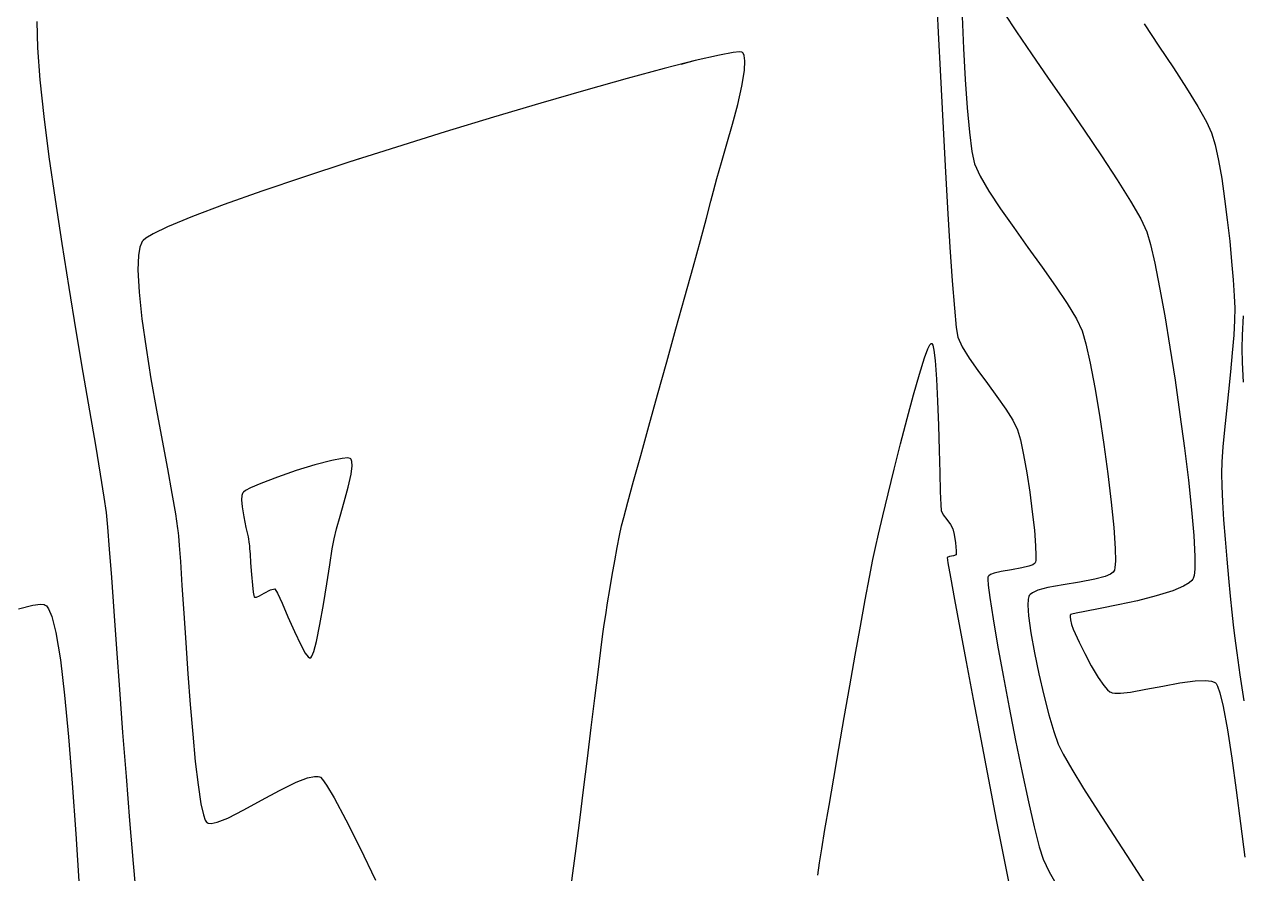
# Model space of a CAD drawing. Header units: metres. Extents: x 708868 to 711043, y 5411316 to 5413138.
# Drawn here: x 709917.5 to 709993.7, y 5412046 to 5412099.1 of the extents above; entities that cross this region are included whole.
import ezdxf

# ---------------------------------------------------------------- set-up
doc = ezdxf.new("R2010")
doc.units = ezdxf.units.M
for name, color, linetype in [('Rionegro 2010_Contours', 7, 'Continuous'), ('Rionegro 2014_Contours', 7, 'Continuous'), ('Rionegro 2018_Contours', 7, 'Continuous')]:
    doc.layers.add(name, color=color, linetype=linetype)

msp = doc.modelspace()

# ---------------------------------------------------------------- linework, layer by layer
at = {"layer": 'Rionegro 2010_Contours'}
for points in [[(709974.524, 5412101.177, 238), (709974.65, 5412098.576, 238), (709974.787, 5412095.822, 238), (709974.933, 5412093.009, 238), (709975.082, 5412090.229, 238), (709975.233, 5412087.578, 238), (709975.381, 5412085.147, 238), (709975.522, 5412083.032, 238), (709975.654, 5412081.325, 238), (709975.772, 5412080.119, 238), (709975.873, 5412079.509, 238), (709976.144, 5412078.915, 238), (709976.577, 5412078.209, 238), (709977.118, 5412077.43, 238), (709977.716, 5412076.614, 238), (709978.316, 5412075.798, 238), (709978.866, 5412075.02, 238), (709979.312, 5412074.316, 238), (709979.601, 5412073.723, 238), (709979.783, 5412073.083, 238), (709979.98, 5412072.157, 238), (709980.177, 5412071.038, 238), (709980.364, 5412069.816, 238), (709980.528, 5412068.584, 238), (709980.656, 5412067.435, 238), (709980.736, 5412066.458, 238), (709980.757, 5412065.864, 238), (709980.743, 5412065.559, 238), (709980.719, 5412065.433, 238), (709980.702, 5412065.395, 238), (709980.667, 5412065.354, 238), (709980.559, 5412065.278, 238), (709980.314, 5412065.183, 238), (709979.874, 5412065.079, 238), (709979.227, 5412064.969, 238), (709978.581, 5412064.86, 238), (709978.145, 5412064.757, 238), (709977.905, 5412064.662, 238), (709977.8, 5412064.587, 238), (709977.767, 5412064.546, 238), (709977.756, 5412064.513, 238), (709977.75, 5412064.375, 238), (709977.778, 5412064.004, 238), (709977.874, 5412063.235, 238), (709978.079, 5412061.902, 238), (709978.361, 5412060.244, 238), (709978.702, 5412058.358, 238), (709979.083, 5412056.341, 238), (709979.486, 5412054.288, 238), (709979.894, 5412052.296, 238), (709980.288, 5412050.461, 238), (709980.65, 5412048.879, 238), (709980.962, 5412047.647, 238), (709981.206, 5412046.86, 238), (709981.58, 5412046.075, 238), (709982.173, 5412045.044, 238)], [(709918.275, 5412099.264, 237), (709918.321, 5412097.614, 237), (709918.476, 5412095.608, 237), (709918.721, 5412093.313, 237), (709919.041, 5412090.799, 237), (709919.419, 5412088.132, 237), (709919.837, 5412085.382, 237), (709920.278, 5412082.616, 237), (709920.727, 5412079.903, 237), (709921.165, 5412077.311, 237), (709921.576, 5412074.907, 237), (709921.943, 5412072.76, 237), (709922.248, 5412070.939, 237), (709922.476, 5412069.511, 237), (709922.609, 5412068.545, 237), (709922.696, 5412067.624, 237), (709922.807, 5412066.247, 237), (709922.939, 5412064.478, 237), (709923.091, 5412062.382, 237), (709923.261, 5412060.025, 237), (709923.446, 5412057.472, 237), (709923.645, 5412054.788, 237), (709923.856, 5412052.037, 237), (709924.077, 5412049.285, 237), (709924.305, 5412046.598, 237), (709924.54, 5412044.04, 237)], [(709976.132, 5412099.573, 239), (709976.226, 5412097.566, 239), (709976.335, 5412095.632, 239), (709976.459, 5412093.857, 239), (709976.598, 5412092.328, 239), (709976.752, 5412091.131, 239), (709976.921, 5412090.353, 239), (709977.259, 5412089.593, 239), (709977.815, 5412088.644, 239), (709978.535, 5412087.551, 239), (709979.365, 5412086.364, 239), (709980.252, 5412085.129, 239), (709981.141, 5412083.894, 239), (709981.979, 5412082.707, 239), (709982.712, 5412081.616, 239), (709983.286, 5412080.668, 239), (709983.647, 5412079.911, 239), (709983.883, 5412079.094, 239), (709984.15, 5412077.879, 239), (709984.434, 5412076.362, 239), (709984.722, 5412074.64, 239), (709984.998, 5412072.809, 239), (709985.249, 5412070.963, 239), (709985.461, 5412069.2, 239), (709985.619, 5412067.614, 239), (709985.71, 5412066.302, 239), (709985.725, 5412065.514, 239), (709985.698, 5412065.108, 239), (709985.66, 5412064.937, 239), (709985.634, 5412064.883, 239), (709985.581, 5412064.819, 239), (709985.424, 5412064.7, 239), (709985.076, 5412064.546, 239), (709984.444, 5412064.375, 239), (709983.484, 5412064.197, 239), (709982.46, 5412064.033, 239), (709981.504, 5412063.856, 239), (709980.88, 5412063.686, 239), (709980.538, 5412063.533, 239), (709980.387, 5412063.415, 239), (709980.337, 5412063.351, 239), (709980.309, 5412063.291, 239), (709980.269, 5412063.122, 239), (709980.25, 5412062.755, 239), (709980.292, 5412062.084, 239), (709980.436, 5412061.017, 239), (709980.659, 5412059.777, 239), (709980.939, 5412058.452, 239), (709981.251, 5412057.13, 239), (709981.571, 5412055.897, 239), (709981.878, 5412054.842, 239), (709982.146, 5412054.051, 239), (709982.45, 5412053.434, 239), (709982.996, 5412052.495, 239), (709983.739, 5412051.294, 239), (709984.63, 5412049.893, 239), (709985.622, 5412048.353, 239), (709986.669, 5412046.733, 239), (709987.724, 5412045.096, 239)], [(709987.515, 5412099.104, 241), (709988.446, 5412097.725, 241), (709989.347, 5412096.365, 241), (709990.173, 5412095.084, 241), (709990.877, 5412093.938, 241), (709991.415, 5412092.987, 241), (709991.74, 5412092.287, 241), (709991.96, 5412091.545, 241), (709992.171, 5412090.573, 241), (709992.371, 5412089.428, 241), (709992.556, 5412088.167, 241), (709992.723, 5412086.847, 241), (709992.87, 5412085.523, 241), (709992.992, 5412084.253, 241), (709993.088, 5412083.092, 241), (709993.155, 5412082.098, 241), (709993.189, 5412081.328, 241), (709993.179, 5412080.575, 241), (709993.124, 5412079.63, 241), (709993.034, 5412078.54, 241), (709992.922, 5412077.356, 241), (709992.796, 5412076.126, 241), (709992.669, 5412074.898, 241), (709992.551, 5412073.722, 241), (709992.452, 5412072.646, 241), (709992.385, 5412071.719, 241), (709992.359, 5412070.99, 241), (709992.375, 5412070.193, 241), (709992.422, 5412069.205, 241), (709992.494, 5412068.08, 241), (709992.583, 5412066.873, 241), (709992.684, 5412065.639, 241), (709992.791, 5412064.433, 241), (709992.896, 5412063.309, 241), (709992.995, 5412062.323, 241), (709993.079, 5412061.528, 241), (709993.166, 5412060.842, 241), (709993.315, 5412059.772, 241), (709993.514, 5412058.389, 241), (709993.753, 5412056.765, 241)], [(709951.624, 5412044.725, 238), (709951.796, 5412045.981, 238), (709951.999, 5412047.535, 238), (709952.225, 5412049.305, 238), (709952.464, 5412051.211, 238), (709952.708, 5412053.171, 238), (709952.947, 5412055.104, 238), (709953.172, 5412056.93, 238), (709953.375, 5412058.568, 238), (709953.546, 5412059.936, 238), (709953.676, 5412060.953, 238), (709953.756, 5412061.54, 238), (709953.851, 5412062.143, 238), (709953.972, 5412062.892, 238), (709954.113, 5412063.737, 238), (709954.266, 5412064.629, 238), (709954.423, 5412065.521, 238), (709954.578, 5412066.363, 238), (709954.722, 5412067.107, 238), (709954.847, 5412067.705, 238), (709954.981, 5412068.233, 238), (709955.238, 5412069.192, 238), (709955.598, 5412070.509, 238), (709956.041, 5412072.116, 238), (709956.546, 5412073.942, 238), (709957.095, 5412075.917, 238), (709957.666, 5412077.97, 238), (709958.239, 5412080.032, 238), (709958.794, 5412082.033, 238), (709959.312, 5412083.901, 238), (709959.771, 5412085.568, 238), (709960.153, 5412086.962, 238), (709960.436, 5412088.014, 238), (709960.6, 5412088.653, 238), (709960.808, 5412089.432, 238), (709961.099, 5412090.441, 238), (709961.437, 5412091.603, 238), (709961.786, 5412092.837, 238), (709962.109, 5412094.064, 238), (709962.369, 5412095.206, 238), (709962.529, 5412096.183, 238), (709962.562, 5412096.793, 238), (709962.518, 5412097.124, 238), (709962.452, 5412097.274, 238), (709962.407, 5412097.327, 238), (709962.369, 5412097.345, 238), (709962.219, 5412097.356, 238), (709961.815, 5412097.315, 238), (709960.964, 5412097.157, 238), (709959.452, 5412096.81, 238), (709958.543, 5412096.578, 238)], [(709938.714, 5412090.754, 238), (709937.795, 5412090.461, 238), (709934.962, 5412089.532, 238), (709932.34, 5412088.642, 238), (709929.998, 5412087.812, 238), (709928.009, 5412087.062, 238), (709926.444, 5412086.414, 238), (709925.545, 5412085.982, 238), (709925.101, 5412085.716, 238), (709924.923, 5412085.568, 238), (709924.871, 5412085.504, 238), (709924.815, 5412085.403, 238), (709924.725, 5412085.146, 238), (709924.638, 5412084.632, 238), (709924.604, 5412083.733, 238), (709924.675, 5412082.322, 238), (709924.851, 5412080.661, 238), (709925.107, 5412078.828, 238), (709925.418, 5412076.898, 238), (709925.761, 5412074.947, 238), (709926.11, 5412073.052, 238), (709926.441, 5412071.288, 238), (709926.731, 5412069.733, 238), (709926.954, 5412068.463, 238), (709927.086, 5412067.553, 238), (709927.101, 5412067.414, 238), (709927.132, 5412067.087, 238), (709927.182, 5412066.48, 238), (709927.255, 5412065.48, 238), (709927.357, 5412063.975, 238), (709927.471, 5412062.254, 238), (709927.594, 5412060.391, 238), (709927.729, 5412058.459, 238), (709927.873, 5412056.531, 238), (709928.027, 5412054.681, 238), (709928.19, 5412052.981, 238), (709928.362, 5412051.505, 238), (709928.542, 5412050.326, 238), (709928.692, 5412049.645, 238), (709928.807, 5412049.313, 238), (709928.886, 5412049.185, 238), (709928.926, 5412049.15, 238), (709928.998, 5412049.119, 238), (709929.187, 5412049.103, 238), (709929.567, 5412049.18, 238), (709930.225, 5412049.439, 238), (709931.223, 5412049.942, 238), (709932.328, 5412050.549, 238), (709933.448, 5412051.161, 238), (709934.488, 5412051.676, 238), (709935.2, 5412051.951, 238), (709935.633, 5412052.044, 238), (709935.862, 5412052.039, 238), (709935.957, 5412052.015, 238), (709936.008, 5412051.985, 238), (709936.139, 5412051.854, 238), (709936.401, 5412051.488, 238), (709936.863, 5412050.71, 238), (709937.597, 5412049.335, 238), (709938.476, 5412047.59, 238), (709939.465, 5412045.559, 238)], [(709993.713, 5412080.843, 242), (709993.652, 5412079.649, 242), (709993.629, 5412078.797, 242), (709993.65, 5412077.931, 242), (709993.711, 5412076.692, 242)], [(709967.116, 5412045.855, 237), (709967.226, 5412046.643, 237), (709967.364, 5412047.516, 237), (709967.565, 5412048.731, 237), (709967.816, 5412050.225, 237), (709968.108, 5412051.933, 237), (709968.428, 5412053.792, 237), (709968.767, 5412055.736, 237), (709969.112, 5412057.701, 237), (709969.454, 5412059.625, 237), (709969.78, 5412061.441, 237), (709970.081, 5412063.087, 237), (709970.344, 5412064.498, 237), (709970.56, 5412065.61, 237), (709970.716, 5412066.358, 237), (709970.907, 5412067.19, 237), (709971.178, 5412068.338, 237), (709971.511, 5412069.72, 237), (709971.888, 5412071.252, 237), (709972.291, 5412072.85, 237), (709972.7, 5412074.429, 237), (709973.099, 5412075.907, 237), (709973.469, 5412077.2, 237), (709973.791, 5412078.223, 237), (709974.003, 5412078.791, 237), (709974.129, 5412079.043, 237), (709974.195, 5412079.118, 237), (709974.222, 5412079.126, 237), (709974.249, 5412079.111, 237), (709974.301, 5412079.013, 237), (709974.371, 5412078.707, 237), (709974.453, 5412078.046, 237), (709974.539, 5412076.897, 237), (709974.608, 5412075.502, 237), (709974.663, 5412073.981, 237), (709974.708, 5412072.453, 237), (709974.743, 5412071.037, 237), (709974.773, 5412069.855, 237), (709974.8, 5412069.024, 237), (709974.826, 5412068.666, 237), (709974.964, 5412068.412, 237), (709975.186, 5412068.1, 237), (709975.411, 5412067.788, 237), (709975.555, 5412067.535, 237), (709975.639, 5412067.177, 237), (709975.721, 5412066.65, 237), (709975.774, 5412066.158, 237), (709975.77, 5412065.907, 237), (709975.608, 5412065.845, 237), (709975.355, 5412065.802, 237), (709975.196, 5412065.741, 237), (709975.246, 5412065.409, 237), (709975.407, 5412064.503, 237), (709975.661, 5412063.109, 237), (709975.994, 5412061.314, 237), (709976.389, 5412059.204, 237), (709976.83, 5412056.864, 237), (709977.302, 5412054.38, 237), (709977.788, 5412051.839, 237), (709978.274, 5412049.327, 237), (709978.742, 5412046.929, 237), (709979.177, 5412044.731, 237)], [(709931.563, 5412066.56, 239), (709931.571, 5412066.483, 239), (709931.588, 5412066.296, 239), (709931.614, 5412065.95, 239), (709931.65, 5412065.405, 239), (709931.7, 5412064.673, 239), (709931.757, 5412063.994, 239), (709931.808, 5412063.565, 239), (709931.849, 5412063.35, 239), (709931.879, 5412063.271, 239), (709931.894, 5412063.254, 239), (709931.923, 5412063.246, 239), (709932.009, 5412063.259, 239), (709932.196, 5412063.339, 239), (709932.505, 5412063.505, 239), (709932.893, 5412063.708, 239), (709933.157, 5412063.769, 239), (709933.323, 5412063.502, 239), (709933.613, 5412062.868, 239), (709933.983, 5412062.017, 239), (709934.388, 5412061.099, 239), (709934.785, 5412060.265, 239), (709935.068, 5412059.759, 239), (709935.244, 5412059.524, 239), (709935.339, 5412059.454, 239), (709935.379, 5412059.449, 239), (709935.412, 5412059.465, 239), (709935.483, 5412059.563, 239), (709935.597, 5412059.858, 239), (709935.763, 5412060.484, 239), (709935.981, 5412061.543, 239), (709936.201, 5412062.785, 239), (709936.411, 5412064.076, 239), (709936.6, 5412065.283, 239), (709936.756, 5412066.272, 239), (709936.868, 5412066.909, 239), (709937.019, 5412067.516, 239), (709937.248, 5412068.319, 239), (709937.506, 5412069.222, 239), (709937.749, 5412070.13, 239), (709937.928, 5412070.944, 239), (709937.994, 5412071.464, 239), (709937.983, 5412071.745, 239), (709937.941, 5412071.869, 239), (709937.909, 5412071.909, 239), (709937.867, 5412071.934, 239), (709937.724, 5412071.957, 239), (709937.378, 5412071.932, 239), (709936.718, 5412071.805, 239), (709935.668, 5412071.529, 239), (709934.49, 5412071.166, 239), (709933.319, 5412070.764, 239), (709932.286, 5412070.368, 239), (709931.648, 5412070.088, 239), (709931.325, 5412069.915, 239), (709931.198, 5412069.823, 239), (709931.165, 5412069.785, 239), (709931.138, 5412069.734, 239), (709931.102, 5412069.601, 239), (709931.084, 5412069.34, 239), (709931.118, 5412068.901, 239), (709931.222, 5412068.267, 239), (709931.358, 5412067.611, 239), (709931.485, 5412067.016, 239), (709931.563, 5412066.56, 239)], [(709917.141, 5412062.519, 236), (709918.036, 5412062.754, 236), (709918.513, 5412062.811, 236), (709918.731, 5412062.789, 236), (709918.809, 5412062.759, 236), (709918.879, 5412062.706, 236), (709919.017, 5412062.518, 236), (709919.214, 5412062.036, 236), (709919.463, 5412061.051, 236), (709919.753, 5412059.325, 236), (709920.02, 5412057.122, 236), (709920.268, 5412054.524, 236), (709920.5, 5412051.609, 236), (709920.718, 5412048.458, 236), (709920.926, 5412045.15, 236)]]:
    msp.add_polyline3d(points, dxfattribs=at)
at = {"layer": 'Rionegro 2014_Contours'}
for points in [[(709974.524, 5412101.177, 238), (709974.65, 5412098.576, 238), (709974.787, 5412095.822, 238), (709974.933, 5412093.009, 238), (709975.082, 5412090.229, 238), (709975.233, 5412087.578, 238), (709975.381, 5412085.147, 238), (709975.522, 5412083.032, 238), (709975.654, 5412081.325, 238), (709975.772, 5412080.119, 238), (709975.873, 5412079.509, 238), (709976.144, 5412078.915, 238), (709976.577, 5412078.209, 238), (709977.118, 5412077.43, 238), (709977.716, 5412076.614, 238), (709978.316, 5412075.798, 238), (709978.866, 5412075.02, 238), (709979.312, 5412074.316, 238), (709979.601, 5412073.723, 238), (709979.783, 5412073.083, 238), (709979.98, 5412072.157, 238), (709980.177, 5412071.038, 238), (709980.364, 5412069.816, 238), (709980.528, 5412068.584, 238), (709980.656, 5412067.435, 238), (709980.736, 5412066.458, 238), (709980.757, 5412065.864, 238), (709980.743, 5412065.559, 238), (709980.719, 5412065.433, 238), (709980.702, 5412065.395, 238), (709980.667, 5412065.354, 238), (709980.559, 5412065.278, 238), (709980.314, 5412065.183, 238), (709979.874, 5412065.079, 238), (709979.227, 5412064.969, 238), (709978.581, 5412064.86, 238), (709978.145, 5412064.757, 238), (709977.905, 5412064.662, 238), (709977.8, 5412064.587, 238), (709977.767, 5412064.546, 238), (709977.756, 5412064.513, 238), (709977.75, 5412064.375, 238), (709977.778, 5412064.004, 238), (709977.874, 5412063.235, 238), (709978.079, 5412061.902, 238), (709978.361, 5412060.244, 238), (709978.702, 5412058.358, 238), (709979.083, 5412056.341, 238), (709979.486, 5412054.288, 238), (709979.894, 5412052.296, 238), (709980.288, 5412050.461, 238), (709980.65, 5412048.879, 238), (709980.962, 5412047.647, 238), (709981.206, 5412046.86, 238), (709981.58, 5412046.075, 238), (709982.173, 5412045.044, 238)], [(709978.778, 5412099.778, 240), (709979.544, 5412098.618, 240), (709980.478, 5412097.243, 240), (709981.529, 5412095.716, 240), (709982.643, 5412094.1, 240), (709983.768, 5412092.459, 240), (709984.85, 5412090.857, 240), (709985.836, 5412089.356, 240), (709986.674, 5412088.02, 240), (709987.311, 5412086.914, 240), (709987.693, 5412086.099, 240), (709987.921, 5412085.32, 240), (709988.19, 5412084.14, 240), (709988.489, 5412082.628, 240), (709988.807, 5412080.857, 240), (709989.132, 5412078.895, 240), (709989.454, 5412076.815, 240), (709989.761, 5412074.686, 240), (709990.043, 5412072.58, 240), (709990.287, 5412070.567, 240), (709990.484, 5412068.718, 240), (709990.621, 5412067.103, 240), (709990.688, 5412065.793, 240), (709990.683, 5412065.013, 240), (709990.642, 5412064.607, 240), (709990.595, 5412064.43, 240), (709990.566, 5412064.372, 240), (709990.508, 5412064.297, 240), (709990.341, 5412064.15, 240), (709989.977, 5412063.933, 240), (709989.313, 5412063.654, 240), (709988.272, 5412063.327, 240), (709987.096, 5412063.029, 240), (709985.892, 5412062.764, 240), (709984.765, 5412062.539, 240), (709983.822, 5412062.359, 240), (709983.27, 5412062.251, 240), (709983.01, 5412062.193, 240), (709982.923, 5412062.166, 240), (709982.908, 5412062.156, 240), (709982.895, 5412062.125, 240), (709982.889, 5412062.03, 240), (709982.915, 5412061.833, 240), (709982.989, 5412061.535, 240), (709983.085, 5412061.242, 240), (709983.199, 5412060.985, 240), (709983.451, 5412060.446, 240), (709983.803, 5412059.734, 240), (709984.218, 5412058.957, 240), (709984.655, 5412058.22, 240), (709984.997, 5412057.733, 240), (709985.235, 5412057.463, 240), (709985.38, 5412057.341, 240), (709985.448, 5412057.301, 240), (709985.513, 5412057.275, 240), (709985.688, 5412057.245, 240), (709986.048, 5412057.247, 240), (709986.677, 5412057.32, 240), (709987.634, 5412057.489, 240), (709988.691, 5412057.696, 240), (709989.751, 5412057.891, 240), (709990.717, 5412058.022, 240), (709991.357, 5412058.048, 240), (709991.727, 5412058.004, 240), (709991.91, 5412057.939, 240), (709991.98, 5412057.894, 240), (709992.022, 5412057.848, 240), (709992.111, 5412057.682, 240), (709992.252, 5412057.259, 240), (709992.455, 5412056.406, 240), (709992.724, 5412054.955, 240), (709993.002, 5412053.179, 240), (709993.282, 5412051.188, 240), (709993.554, 5412049.091, 240), (709993.81, 5412046.997, 240)], [(709918.275, 5412099.264, 237), (709918.321, 5412097.614, 237), (709918.476, 5412095.608, 237), (709918.721, 5412093.313, 237), (709919.041, 5412090.799, 237), (709919.419, 5412088.132, 237), (709919.837, 5412085.382, 237), (709920.278, 5412082.616, 237), (709920.727, 5412079.903, 237), (709921.165, 5412077.311, 237), (709921.576, 5412074.907, 237), (709921.943, 5412072.76, 237), (709922.248, 5412070.939, 237), (709922.476, 5412069.511, 237), (709922.609, 5412068.545, 237), (709922.696, 5412067.624, 237), (709922.807, 5412066.247, 237), (709922.939, 5412064.478, 237), (709923.091, 5412062.382, 237), (709923.261, 5412060.025, 237), (709923.446, 5412057.472, 237), (709923.645, 5412054.788, 237), (709923.856, 5412052.037, 237), (709924.077, 5412049.285, 237), (709924.305, 5412046.598, 237), (709924.54, 5412044.04, 237)], [(709976.132, 5412099.573, 239), (709976.226, 5412097.566, 239), (709976.335, 5412095.632, 239), (709976.459, 5412093.857, 239), (709976.598, 5412092.328, 239), (709976.752, 5412091.131, 239), (709976.921, 5412090.353, 239), (709977.259, 5412089.593, 239), (709977.815, 5412088.644, 239), (709978.535, 5412087.551, 239), (709979.365, 5412086.364, 239), (709980.252, 5412085.129, 239), (709981.141, 5412083.894, 239), (709981.979, 5412082.707, 239), (709982.712, 5412081.616, 239), (709983.286, 5412080.668, 239), (709983.647, 5412079.911, 239), (709983.883, 5412079.094, 239), (709984.15, 5412077.879, 239), (709984.434, 5412076.362, 239), (709984.722, 5412074.64, 239), (709984.998, 5412072.809, 239), (709985.249, 5412070.963, 239), (709985.461, 5412069.2, 239), (709985.619, 5412067.614, 239), (709985.71, 5412066.302, 239), (709985.725, 5412065.514, 239), (709985.698, 5412065.108, 239), (709985.66, 5412064.937, 239), (709985.634, 5412064.883, 239), (709985.581, 5412064.819, 239), (709985.424, 5412064.7, 239), (709985.076, 5412064.546, 239), (709984.444, 5412064.375, 239), (709983.484, 5412064.197, 239), (709982.46, 5412064.033, 239), (709981.504, 5412063.856, 239), (709980.88, 5412063.686, 239), (709980.538, 5412063.533, 239), (709980.387, 5412063.415, 239), (709980.337, 5412063.351, 239), (709980.309, 5412063.291, 239), (709980.269, 5412063.122, 239), (709980.25, 5412062.755, 239), (709980.292, 5412062.084, 239), (709980.436, 5412061.017, 239), (709980.659, 5412059.777, 239), (709980.939, 5412058.452, 239), (709981.251, 5412057.13, 239), (709981.571, 5412055.897, 239), (709981.878, 5412054.842, 239), (709982.146, 5412054.051, 239), (709982.45, 5412053.434, 239), (709982.996, 5412052.495, 239), (709983.739, 5412051.294, 239), (709984.63, 5412049.893, 239), (709985.622, 5412048.353, 239), (709986.669, 5412046.733, 239), (709987.724, 5412045.096, 239)], [(709987.515, 5412099.104, 241), (709988.446, 5412097.725, 241), (709989.347, 5412096.365, 241), (709990.173, 5412095.084, 241), (709990.877, 5412093.938, 241), (709991.415, 5412092.987, 241), (709991.74, 5412092.287, 241), (709991.96, 5412091.545, 241), (709992.171, 5412090.573, 241), (709992.371, 5412089.428, 241), (709992.556, 5412088.167, 241), (709992.723, 5412086.847, 241), (709992.87, 5412085.523, 241), (709992.992, 5412084.253, 241), (709993.088, 5412083.092, 241), (709993.155, 5412082.098, 241), (709993.189, 5412081.328, 241), (709993.179, 5412080.575, 241), (709993.124, 5412079.63, 241), (709993.034, 5412078.54, 241), (709992.922, 5412077.356, 241), (709992.796, 5412076.126, 241), (709992.669, 5412074.898, 241), (709992.551, 5412073.722, 241), (709992.452, 5412072.646, 241), (709992.385, 5412071.719, 241), (709992.359, 5412070.99, 241), (709992.375, 5412070.193, 241), (709992.422, 5412069.205, 241), (709992.494, 5412068.08, 241), (709992.583, 5412066.873, 241), (709992.684, 5412065.639, 241), (709992.791, 5412064.433, 241), (709992.896, 5412063.309, 241), (709992.995, 5412062.323, 241), (709993.079, 5412061.528, 241), (709993.166, 5412060.842, 241), (709993.315, 5412059.772, 241), (709993.514, 5412058.389, 241), (709993.753, 5412056.765, 241)], [(709951.624, 5412044.725, 238), (709951.796, 5412045.981, 238), (709951.999, 5412047.535, 238), (709952.225, 5412049.305, 238), (709952.464, 5412051.211, 238), (709952.708, 5412053.171, 238), (709952.947, 5412055.104, 238), (709953.172, 5412056.93, 238), (709953.375, 5412058.568, 238), (709953.546, 5412059.936, 238), (709953.676, 5412060.953, 238), (709953.756, 5412061.54, 238), (709953.851, 5412062.143, 238), (709953.972, 5412062.892, 238), (709954.113, 5412063.737, 238), (709954.266, 5412064.629, 238), (709954.423, 5412065.521, 238), (709954.578, 5412066.363, 238), (709954.722, 5412067.107, 238), (709954.847, 5412067.705, 238), (709954.981, 5412068.233, 238), (709955.238, 5412069.192, 238), (709955.598, 5412070.509, 238), (709956.041, 5412072.116, 238), (709956.546, 5412073.942, 238), (709957.095, 5412075.917, 238), (709957.666, 5412077.97, 238), (709958.239, 5412080.032, 238), (709958.794, 5412082.033, 238), (709959.312, 5412083.901, 238), (709959.771, 5412085.568, 238), (709960.153, 5412086.962, 238), (709960.436, 5412088.014, 238), (709960.6, 5412088.653, 238), (709960.808, 5412089.432, 238), (709961.099, 5412090.441, 238), (709961.437, 5412091.603, 238), (709961.786, 5412092.837, 238), (709962.109, 5412094.064, 238), (709962.369, 5412095.206, 238), (709962.529, 5412096.183, 238), (709962.562, 5412096.793, 238), (709962.518, 5412097.124, 238), (709962.452, 5412097.274, 238), (709962.407, 5412097.327, 238), (709962.369, 5412097.345, 238), (709962.219, 5412097.356, 238), (709961.815, 5412097.315, 238), (709960.964, 5412097.157, 238), (709959.452, 5412096.81, 238), (709957.508, 5412096.315, 238), (709955.203, 5412095.693, 238), (709952.609, 5412094.965, 238), (709949.797, 5412094.152, 238), (709946.838, 5412093.275, 238), (709943.804, 5412092.353, 238), (709940.766, 5412091.408, 238), (709937.795, 5412090.461, 238), (709934.962, 5412089.532, 238), (709932.34, 5412088.642, 238), (709929.998, 5412087.812, 238), (709928.009, 5412087.062, 238), (709926.444, 5412086.414, 238), (709925.545, 5412085.982, 238), (709925.101, 5412085.716, 238), (709924.923, 5412085.568, 238), (709924.871, 5412085.504, 238), (709924.815, 5412085.403, 238), (709924.725, 5412085.146, 238), (709924.638, 5412084.632, 238), (709924.604, 5412083.733, 238), (709924.675, 5412082.322, 238), (709924.851, 5412080.661, 238), (709925.107, 5412078.828, 238), (709925.418, 5412076.898, 238), (709925.761, 5412074.947, 238), (709926.11, 5412073.052, 238), (709926.441, 5412071.288, 238), (709926.731, 5412069.733, 238), (709926.954, 5412068.463, 238), (709927.086, 5412067.553, 238)], [(709993.713, 5412080.843, 242), (709993.652, 5412079.649, 242), (709993.629, 5412078.797, 242), (709993.65, 5412077.931, 242), (709993.711, 5412076.692, 242)], [(709967.116, 5412045.855, 237), (709967.226, 5412046.643, 237), (709967.364, 5412047.516, 237), (709967.565, 5412048.731, 237), (709967.816, 5412050.225, 237), (709968.108, 5412051.933, 237), (709968.428, 5412053.792, 237), (709968.767, 5412055.736, 237), (709969.112, 5412057.701, 237), (709969.454, 5412059.625, 237), (709969.78, 5412061.441, 237), (709970.081, 5412063.087, 237), (709970.344, 5412064.498, 237), (709970.56, 5412065.61, 237), (709970.716, 5412066.358, 237), (709970.907, 5412067.19, 237), (709971.178, 5412068.338, 237), (709971.511, 5412069.72, 237), (709971.888, 5412071.252, 237), (709972.291, 5412072.85, 237), (709972.7, 5412074.429, 237), (709973.099, 5412075.907, 237), (709973.469, 5412077.2, 237), (709973.791, 5412078.223, 237), (709974.003, 5412078.791, 237), (709974.129, 5412079.043, 237), (709974.195, 5412079.118, 237), (709974.222, 5412079.126, 237), (709974.249, 5412079.111, 237), (709974.301, 5412079.013, 237), (709974.371, 5412078.707, 237), (709974.453, 5412078.046, 237), (709974.539, 5412076.897, 237), (709974.608, 5412075.502, 237), (709974.663, 5412073.981, 237), (709974.708, 5412072.453, 237), (709974.743, 5412071.037, 237), (709974.773, 5412069.855, 237), (709974.8, 5412069.024, 237), (709974.826, 5412068.666, 237), (709974.964, 5412068.412, 237), (709975.186, 5412068.1, 237), (709975.411, 5412067.788, 237), (709975.555, 5412067.535, 237), (709975.639, 5412067.177, 237), (709975.721, 5412066.65, 237), (709975.774, 5412066.158, 237), (709975.77, 5412065.907, 237), (709975.608, 5412065.845, 237), (709975.355, 5412065.802, 237), (709975.196, 5412065.741, 237), (709975.246, 5412065.409, 237), (709975.407, 5412064.503, 237), (709975.661, 5412063.109, 237), (709975.994, 5412061.314, 237), (709976.389, 5412059.204, 237), (709976.83, 5412056.864, 237), (709977.302, 5412054.38, 237), (709977.788, 5412051.839, 237), (709978.274, 5412049.327, 237), (709978.742, 5412046.929, 237), (709979.177, 5412044.731, 237)], [(709931.563, 5412066.56, 239), (709931.571, 5412066.483, 239), (709931.588, 5412066.296, 239), (709931.614, 5412065.95, 239), (709931.65, 5412065.405, 239), (709931.7, 5412064.673, 239), (709931.757, 5412063.994, 239), (709931.808, 5412063.565, 239), (709931.849, 5412063.35, 239), (709931.879, 5412063.271, 239), (709931.894, 5412063.254, 239), (709931.923, 5412063.246, 239), (709932.009, 5412063.259, 239), (709932.196, 5412063.339, 239), (709932.505, 5412063.505, 239), (709932.893, 5412063.708, 239), (709933.157, 5412063.769, 239), (709933.323, 5412063.502, 239), (709933.613, 5412062.868, 239), (709933.983, 5412062.017, 239), (709934.388, 5412061.099, 239), (709934.785, 5412060.265, 239), (709935.068, 5412059.759, 239), (709935.244, 5412059.524, 239), (709935.339, 5412059.454, 239), (709935.379, 5412059.449, 239), (709935.412, 5412059.465, 239), (709935.483, 5412059.563, 239), (709935.597, 5412059.858, 239), (709935.763, 5412060.484, 239), (709935.981, 5412061.543, 239), (709936.201, 5412062.785, 239), (709936.411, 5412064.076, 239), (709936.6, 5412065.283, 239), (709936.756, 5412066.272, 239), (709936.868, 5412066.909, 239), (709937.019, 5412067.516, 239), (709937.248, 5412068.319, 239), (709937.506, 5412069.222, 239), (709937.749, 5412070.13, 239), (709937.928, 5412070.944, 239), (709937.994, 5412071.464, 239), (709937.983, 5412071.745, 239), (709937.941, 5412071.869, 239), (709937.909, 5412071.909, 239), (709937.867, 5412071.934, 239), (709937.724, 5412071.957, 239), (709937.378, 5412071.932, 239), (709936.718, 5412071.805, 239), (709935.668, 5412071.529, 239), (709934.49, 5412071.166, 239), (709933.319, 5412070.764, 239), (709932.286, 5412070.368, 239), (709931.648, 5412070.088, 239), (709931.325, 5412069.915, 239), (709931.198, 5412069.823, 239), (709931.165, 5412069.785, 239), (709931.138, 5412069.734, 239), (709931.102, 5412069.601, 239), (709931.084, 5412069.34, 239), (709931.118, 5412068.901, 239), (709931.222, 5412068.267, 239), (709931.358, 5412067.611, 239), (709931.485, 5412067.016, 239), (709931.563, 5412066.56, 239)], [(709927.086, 5412067.553, 238), (709927.101, 5412067.414, 238), (709927.132, 5412067.087, 238), (709927.182, 5412066.48, 238), (709927.255, 5412065.48, 238), (709927.357, 5412063.975, 238), (709927.471, 5412062.254, 238), (709927.594, 5412060.391, 238), (709927.729, 5412058.459, 238), (709927.873, 5412056.531, 238), (709928.027, 5412054.681, 238), (709928.19, 5412052.981, 238), (709928.362, 5412051.505, 238), (709928.542, 5412050.326, 238), (709928.692, 5412049.645, 238), (709928.807, 5412049.313, 238), (709928.886, 5412049.185, 238), (709928.926, 5412049.15, 238), (709928.998, 5412049.119, 238), (709929.187, 5412049.103, 238), (709929.567, 5412049.18, 238), (709930.225, 5412049.439, 238), (709931.223, 5412049.942, 238), (709932.328, 5412050.549, 238), (709933.448, 5412051.161, 238), (709934.488, 5412051.676, 238), (709935.2, 5412051.951, 238), (709935.633, 5412052.044, 238), (709935.862, 5412052.039, 238), (709935.957, 5412052.015, 238), (709936.008, 5412051.985, 238), (709936.139, 5412051.854, 238), (709936.401, 5412051.488, 238), (709936.863, 5412050.71, 238), (709937.597, 5412049.335, 238), (709938.476, 5412047.59, 238), (709939.465, 5412045.559, 238)], [(709917.141, 5412062.519, 236), (709918.036, 5412062.754, 236), (709918.513, 5412062.811, 236), (709918.731, 5412062.789, 236), (709918.809, 5412062.759, 236), (709918.879, 5412062.706, 236), (709919.017, 5412062.518, 236), (709919.214, 5412062.036, 236), (709919.463, 5412061.051, 236), (709919.753, 5412059.325, 236), (709920.02, 5412057.122, 236), (709920.268, 5412054.524, 236), (709920.5, 5412051.609, 236), (709920.718, 5412048.458, 236), (709920.926, 5412045.15, 236)]]:
    msp.add_polyline3d(points, dxfattribs=at)
at = {"layer": 'Rionegro 2018_Contours'}
for points in [[(709974.524, 5412101.177, 238), (709974.65, 5412098.576, 238), (709974.787, 5412095.822, 238), (709974.933, 5412093.009, 238), (709975.082, 5412090.229, 238), (709975.233, 5412087.578, 238), (709975.381, 5412085.147, 238), (709975.522, 5412083.032, 238), (709975.654, 5412081.325, 238), (709975.772, 5412080.119, 238), (709975.873, 5412079.509, 238), (709976.144, 5412078.915, 238), (709976.577, 5412078.209, 238), (709977.118, 5412077.43, 238), (709977.716, 5412076.614, 238), (709978.316, 5412075.798, 238), (709978.866, 5412075.02, 238), (709979.312, 5412074.316, 238), (709979.601, 5412073.723, 238), (709979.783, 5412073.083, 238), (709979.98, 5412072.157, 238), (709980.177, 5412071.038, 238), (709980.364, 5412069.816, 238), (709980.528, 5412068.584, 238), (709980.656, 5412067.435, 238), (709980.736, 5412066.458, 238), (709980.757, 5412065.864, 238), (709980.743, 5412065.559, 238), (709980.719, 5412065.433, 238), (709980.702, 5412065.395, 238), (709980.667, 5412065.354, 238), (709980.559, 5412065.278, 238), (709980.314, 5412065.183, 238), (709979.874, 5412065.079, 238), (709979.227, 5412064.969, 238), (709978.581, 5412064.86, 238), (709978.145, 5412064.757, 238), (709977.905, 5412064.662, 238), (709977.8, 5412064.587, 238), (709977.767, 5412064.546, 238), (709977.756, 5412064.513, 238), (709977.75, 5412064.375, 238), (709977.778, 5412064.004, 238), (709977.874, 5412063.235, 238), (709978.079, 5412061.902, 238), (709978.361, 5412060.244, 238), (709978.702, 5412058.358, 238), (709979.083, 5412056.341, 238), (709979.486, 5412054.288, 238), (709979.894, 5412052.296, 238), (709980.288, 5412050.461, 238), (709980.65, 5412048.879, 238), (709980.962, 5412047.647, 238), (709981.206, 5412046.86, 238), (709981.58, 5412046.075, 238), (709982.173, 5412045.044, 238)], [(709978.778, 5412099.778, 240), (709979.544, 5412098.618, 240), (709980.478, 5412097.243, 240), (709981.529, 5412095.716, 240), (709982.643, 5412094.1, 240), (709983.768, 5412092.459, 240), (709984.85, 5412090.857, 240), (709985.836, 5412089.356, 240), (709986.674, 5412088.02, 240), (709987.311, 5412086.914, 240), (709987.693, 5412086.099, 240), (709987.921, 5412085.32, 240), (709988.19, 5412084.14, 240), (709988.489, 5412082.628, 240), (709988.807, 5412080.857, 240), (709989.132, 5412078.895, 240), (709989.454, 5412076.815, 240), (709989.761, 5412074.686, 240), (709990.043, 5412072.58, 240), (709990.287, 5412070.567, 240), (709990.484, 5412068.718, 240), (709990.621, 5412067.103, 240), (709990.688, 5412065.793, 240), (709990.683, 5412065.013, 240), (709990.642, 5412064.607, 240), (709990.595, 5412064.43, 240), (709990.566, 5412064.372, 240), (709990.508, 5412064.297, 240), (709990.341, 5412064.15, 240), (709989.977, 5412063.933, 240), (709989.313, 5412063.654, 240), (709988.272, 5412063.327, 240), (709987.096, 5412063.029, 240), (709985.892, 5412062.764, 240), (709984.765, 5412062.539, 240), (709983.822, 5412062.359, 240), (709983.27, 5412062.251, 240), (709983.01, 5412062.193, 240), (709982.923, 5412062.166, 240), (709982.908, 5412062.156, 240), (709982.895, 5412062.125, 240), (709982.889, 5412062.03, 240), (709982.915, 5412061.833, 240), (709982.989, 5412061.535, 240), (709983.085, 5412061.242, 240), (709983.199, 5412060.985, 240), (709983.451, 5412060.446, 240), (709983.803, 5412059.734, 240), (709984.218, 5412058.957, 240), (709984.655, 5412058.22, 240), (709984.997, 5412057.733, 240), (709985.235, 5412057.463, 240), (709985.38, 5412057.341, 240), (709985.448, 5412057.301, 240), (709985.513, 5412057.275, 240), (709985.688, 5412057.245, 240), (709986.048, 5412057.247, 240), (709986.677, 5412057.32, 240), (709987.634, 5412057.489, 240), (709988.691, 5412057.696, 240), (709989.751, 5412057.891, 240), (709990.717, 5412058.022, 240), (709991.357, 5412058.048, 240), (709991.727, 5412058.004, 240), (709991.91, 5412057.939, 240), (709991.98, 5412057.894, 240), (709992.022, 5412057.848, 240), (709992.111, 5412057.682, 240), (709992.252, 5412057.259, 240), (709992.455, 5412056.406, 240), (709992.724, 5412054.955, 240), (709993.002, 5412053.179, 240), (709993.282, 5412051.188, 240), (709993.554, 5412049.091, 240), (709993.81, 5412046.997, 240)], [(709918.275, 5412099.264, 237), (709918.321, 5412097.614, 237), (709918.476, 5412095.608, 237), (709918.721, 5412093.313, 237), (709919.041, 5412090.799, 237), (709919.419, 5412088.132, 237), (709919.837, 5412085.382, 237), (709920.278, 5412082.616, 237), (709920.727, 5412079.903, 237), (709921.165, 5412077.311, 237), (709921.576, 5412074.907, 237), (709921.943, 5412072.76, 237), (709922.248, 5412070.939, 237), (709922.476, 5412069.511, 237), (709922.609, 5412068.545, 237), (709922.696, 5412067.624, 237), (709922.807, 5412066.247, 237), (709922.939, 5412064.478, 237), (709923.091, 5412062.382, 237), (709923.261, 5412060.025, 237), (709923.446, 5412057.472, 237), (709923.645, 5412054.788, 237), (709923.856, 5412052.037, 237), (709924.077, 5412049.285, 237), (709924.305, 5412046.598, 237), (709924.54, 5412044.04, 237)], [(709976.132, 5412099.573, 239), (709976.226, 5412097.566, 239), (709976.335, 5412095.632, 239), (709976.459, 5412093.857, 239), (709976.598, 5412092.328, 239), (709976.752, 5412091.131, 239), (709976.921, 5412090.353, 239), (709977.259, 5412089.593, 239), (709977.815, 5412088.644, 239), (709978.535, 5412087.551, 239), (709979.365, 5412086.364, 239), (709980.252, 5412085.129, 239), (709981.141, 5412083.894, 239), (709981.979, 5412082.707, 239), (709982.712, 5412081.616, 239), (709983.286, 5412080.668, 239), (709983.647, 5412079.911, 239), (709983.883, 5412079.094, 239), (709984.15, 5412077.879, 239), (709984.434, 5412076.362, 239), (709984.722, 5412074.64, 239), (709984.998, 5412072.809, 239), (709985.249, 5412070.963, 239), (709985.461, 5412069.2, 239), (709985.619, 5412067.614, 239), (709985.71, 5412066.302, 239), (709985.725, 5412065.514, 239), (709985.698, 5412065.108, 239), (709985.66, 5412064.937, 239), (709985.634, 5412064.883, 239), (709985.581, 5412064.819, 239), (709985.424, 5412064.7, 239), (709985.076, 5412064.546, 239), (709984.444, 5412064.375, 239), (709983.484, 5412064.197, 239), (709982.46, 5412064.033, 239), (709981.504, 5412063.856, 239), (709980.88, 5412063.686, 239), (709980.538, 5412063.533, 239), (709980.387, 5412063.415, 239), (709980.337, 5412063.351, 239), (709980.309, 5412063.291, 239), (709980.269, 5412063.122, 239), (709980.25, 5412062.755, 239), (709980.292, 5412062.084, 239), (709980.436, 5412061.017, 239), (709980.659, 5412059.777, 239), (709980.939, 5412058.452, 239), (709981.251, 5412057.13, 239), (709981.571, 5412055.897, 239), (709981.878, 5412054.842, 239), (709982.146, 5412054.051, 239), (709982.45, 5412053.434, 239), (709982.996, 5412052.495, 239), (709983.739, 5412051.294, 239), (709984.63, 5412049.893, 239), (709985.622, 5412048.353, 239), (709986.669, 5412046.733, 239), (709987.724, 5412045.096, 239)], [(709987.515, 5412099.104, 241), (709988.446, 5412097.725, 241), (709989.347, 5412096.365, 241), (709990.173, 5412095.084, 241), (709990.877, 5412093.938, 241), (709991.415, 5412092.987, 241), (709991.74, 5412092.287, 241), (709991.96, 5412091.545, 241), (709992.171, 5412090.573, 241), (709992.371, 5412089.428, 241), (709992.556, 5412088.167, 241), (709992.723, 5412086.847, 241), (709992.87, 5412085.523, 241), (709992.992, 5412084.253, 241), (709993.088, 5412083.092, 241), (709993.155, 5412082.098, 241), (709993.189, 5412081.328, 241), (709993.179, 5412080.575, 241), (709993.124, 5412079.63, 241), (709993.034, 5412078.54, 241), (709992.922, 5412077.356, 241), (709992.796, 5412076.126, 241), (709992.669, 5412074.898, 241), (709992.551, 5412073.722, 241), (709992.452, 5412072.646, 241), (709992.385, 5412071.719, 241), (709992.359, 5412070.99, 241), (709992.375, 5412070.193, 241), (709992.422, 5412069.205, 241), (709992.494, 5412068.08, 241), (709992.583, 5412066.873, 241), (709992.684, 5412065.639, 241), (709992.791, 5412064.433, 241), (709992.896, 5412063.309, 241), (709992.995, 5412062.323, 241), (709993.079, 5412061.528, 241), (709993.166, 5412060.842, 241), (709993.315, 5412059.772, 241), (709993.514, 5412058.389, 241), (709993.753, 5412056.765, 241)], [(709951.624, 5412044.725, 238), (709951.796, 5412045.981, 238), (709951.999, 5412047.535, 238), (709952.225, 5412049.305, 238), (709952.464, 5412051.211, 238), (709952.708, 5412053.171, 238), (709952.947, 5412055.104, 238), (709953.172, 5412056.93, 238), (709953.375, 5412058.568, 238), (709953.546, 5412059.936, 238), (709953.676, 5412060.953, 238), (709953.756, 5412061.54, 238), (709953.851, 5412062.143, 238), (709953.972, 5412062.892, 238), (709954.113, 5412063.737, 238), (709954.266, 5412064.629, 238), (709954.423, 5412065.521, 238), (709954.578, 5412066.363, 238), (709954.722, 5412067.107, 238), (709954.847, 5412067.705, 238), (709954.981, 5412068.233, 238), (709955.238, 5412069.192, 238), (709955.598, 5412070.509, 238), (709956.041, 5412072.116, 238), (709956.546, 5412073.942, 238), (709957.095, 5412075.917, 238), (709957.666, 5412077.97, 238), (709958.239, 5412080.032, 238), (709958.794, 5412082.033, 238), (709959.312, 5412083.901, 238), (709959.771, 5412085.568, 238), (709960.153, 5412086.962, 238), (709960.436, 5412088.014, 238), (709960.6, 5412088.653, 238), (709960.808, 5412089.432, 238), (709961.099, 5412090.441, 238), (709961.437, 5412091.603, 238), (709961.786, 5412092.837, 238), (709962.109, 5412094.064, 238), (709962.369, 5412095.206, 238), (709962.529, 5412096.183, 238), (709962.562, 5412096.793, 238), (709962.518, 5412097.124, 238), (709962.452, 5412097.274, 238), (709962.407, 5412097.327, 238), (709962.369, 5412097.345, 238), (709962.219, 5412097.356, 238), (709961.815, 5412097.315, 238), (709960.964, 5412097.157, 238), (709959.452, 5412096.81, 238), (709957.508, 5412096.315, 238), (709955.203, 5412095.693, 238), (709952.609, 5412094.965, 238), (709949.797, 5412094.152, 238), (709946.838, 5412093.275, 238), (709943.804, 5412092.353, 238), (709940.766, 5412091.408, 238), (709937.795, 5412090.461, 238), (709934.962, 5412089.532, 238), (709932.34, 5412088.642, 238), (709929.998, 5412087.812, 238), (709928.009, 5412087.062, 238), (709926.444, 5412086.414, 238), (709925.545, 5412085.982, 238), (709925.101, 5412085.716, 238), (709924.923, 5412085.568, 238), (709924.871, 5412085.504, 238), (709924.815, 5412085.403, 238), (709924.725, 5412085.146, 238), (709924.638, 5412084.632, 238), (709924.604, 5412083.733, 238), (709924.675, 5412082.322, 238), (709924.851, 5412080.661, 238), (709925.107, 5412078.828, 238), (709925.418, 5412076.898, 238), (709925.761, 5412074.947, 238), (709926.11, 5412073.052, 238), (709926.441, 5412071.288, 238), (709926.731, 5412069.733, 238), (709926.954, 5412068.463, 238), (709927.086, 5412067.553, 238)], [(709993.713, 5412080.843, 242), (709993.652, 5412079.649, 242), (709993.629, 5412078.797, 242), (709993.65, 5412077.931, 242), (709993.711, 5412076.692, 242)], [(709967.116, 5412045.855, 237), (709967.226, 5412046.643, 237), (709967.364, 5412047.516, 237), (709967.565, 5412048.731, 237), (709967.816, 5412050.225, 237), (709968.108, 5412051.933, 237), (709968.428, 5412053.792, 237), (709968.767, 5412055.736, 237), (709969.112, 5412057.701, 237), (709969.454, 5412059.625, 237), (709969.78, 5412061.441, 237), (709970.081, 5412063.087, 237), (709970.344, 5412064.498, 237), (709970.56, 5412065.61, 237), (709970.716, 5412066.358, 237), (709970.907, 5412067.19, 237), (709971.178, 5412068.338, 237), (709971.511, 5412069.72, 237), (709971.888, 5412071.252, 237), (709972.291, 5412072.85, 237), (709972.7, 5412074.429, 237), (709973.099, 5412075.907, 237), (709973.469, 5412077.2, 237), (709973.791, 5412078.223, 237), (709974.003, 5412078.791, 237), (709974.129, 5412079.043, 237), (709974.195, 5412079.118, 237), (709974.222, 5412079.126, 237), (709974.249, 5412079.111, 237), (709974.301, 5412079.013, 237), (709974.371, 5412078.707, 237), (709974.453, 5412078.046, 237), (709974.539, 5412076.897, 237), (709974.608, 5412075.502, 237), (709974.663, 5412073.981, 237), (709974.708, 5412072.453, 237), (709974.743, 5412071.037, 237), (709974.773, 5412069.855, 237), (709974.8, 5412069.024, 237), (709974.826, 5412068.666, 237), (709974.964, 5412068.412, 237), (709975.186, 5412068.1, 237), (709975.411, 5412067.788, 237), (709975.555, 5412067.535, 237), (709975.639, 5412067.177, 237), (709975.721, 5412066.65, 237), (709975.774, 5412066.158, 237), (709975.77, 5412065.907, 237), (709975.608, 5412065.845, 237), (709975.355, 5412065.802, 237), (709975.196, 5412065.741, 237), (709975.246, 5412065.409, 237), (709975.407, 5412064.503, 237), (709975.661, 5412063.109, 237), (709975.994, 5412061.314, 237), (709976.389, 5412059.204, 237), (709976.83, 5412056.864, 237), (709977.302, 5412054.38, 237), (709977.788, 5412051.839, 237), (709978.274, 5412049.327, 237), (709978.742, 5412046.929, 237), (709979.177, 5412044.731, 237)], [(709931.563, 5412066.56, 239), (709931.571, 5412066.483, 239), (709931.588, 5412066.296, 239), (709931.614, 5412065.95, 239), (709931.65, 5412065.405, 239), (709931.7, 5412064.673, 239), (709931.757, 5412063.994, 239), (709931.808, 5412063.565, 239), (709931.849, 5412063.35, 239), (709931.879, 5412063.271, 239), (709931.894, 5412063.254, 239), (709931.923, 5412063.246, 239), (709932.009, 5412063.259, 239), (709932.196, 5412063.339, 239), (709932.505, 5412063.505, 239), (709932.893, 5412063.708, 239), (709933.157, 5412063.769, 239), (709933.323, 5412063.502, 239), (709933.613, 5412062.868, 239), (709933.983, 5412062.017, 239), (709934.388, 5412061.099, 239), (709934.785, 5412060.265, 239), (709935.068, 5412059.759, 239), (709935.244, 5412059.524, 239), (709935.339, 5412059.454, 239), (709935.379, 5412059.449, 239), (709935.412, 5412059.465, 239), (709935.483, 5412059.563, 239), (709935.597, 5412059.858, 239), (709935.763, 5412060.484, 239), (709935.981, 5412061.543, 239), (709936.201, 5412062.785, 239), (709936.411, 5412064.076, 239), (709936.6, 5412065.283, 239), (709936.756, 5412066.272, 239), (709936.868, 5412066.909, 239), (709937.019, 5412067.516, 239), (709937.248, 5412068.319, 239), (709937.506, 5412069.222, 239), (709937.749, 5412070.13, 239), (709937.928, 5412070.944, 239), (709937.994, 5412071.464, 239), (709937.983, 5412071.745, 239), (709937.941, 5412071.869, 239), (709937.909, 5412071.909, 239), (709937.867, 5412071.934, 239), (709937.724, 5412071.957, 239), (709937.378, 5412071.932, 239), (709936.718, 5412071.805, 239), (709935.668, 5412071.529, 239), (709934.49, 5412071.166, 239), (709933.319, 5412070.764, 239), (709932.286, 5412070.368, 239), (709931.648, 5412070.088, 239), (709931.325, 5412069.915, 239), (709931.198, 5412069.823, 239), (709931.165, 5412069.785, 239), (709931.138, 5412069.734, 239), (709931.102, 5412069.601, 239), (709931.084, 5412069.34, 239), (709931.118, 5412068.901, 239), (709931.222, 5412068.267, 239), (709931.358, 5412067.611, 239), (709931.485, 5412067.016, 239), (709931.563, 5412066.56, 239)], [(709927.086, 5412067.553, 238), (709927.101, 5412067.414, 238), (709927.132, 5412067.087, 238), (709927.182, 5412066.48, 238), (709927.255, 5412065.48, 238), (709927.357, 5412063.975, 238), (709927.471, 5412062.254, 238), (709927.594, 5412060.391, 238), (709927.729, 5412058.459, 238), (709927.873, 5412056.531, 238), (709928.027, 5412054.681, 238), (709928.19, 5412052.981, 238), (709928.362, 5412051.505, 238), (709928.542, 5412050.326, 238), (709928.692, 5412049.645, 238), (709928.807, 5412049.313, 238), (709928.886, 5412049.185, 238), (709928.926, 5412049.15, 238), (709928.998, 5412049.119, 238), (709929.187, 5412049.103, 238), (709929.567, 5412049.18, 238), (709930.225, 5412049.439, 238), (709931.223, 5412049.942, 238), (709932.328, 5412050.549, 238), (709933.448, 5412051.161, 238), (709934.488, 5412051.676, 238), (709935.2, 5412051.951, 238), (709935.633, 5412052.044, 238), (709935.862, 5412052.039, 238), (709935.957, 5412052.015, 238), (709936.008, 5412051.985, 238), (709936.139, 5412051.854, 238), (709936.401, 5412051.488, 238), (709936.863, 5412050.71, 238), (709937.597, 5412049.335, 238), (709938.476, 5412047.59, 238), (709939.465, 5412045.559, 238)], [(709917.141, 5412062.519, 236), (709918.036, 5412062.754, 236), (709918.513, 5412062.811, 236), (709918.731, 5412062.789, 236), (709918.809, 5412062.759, 236), (709918.879, 5412062.706, 236), (709919.017, 5412062.518, 236), (709919.214, 5412062.036, 236), (709919.463, 5412061.051, 236), (709919.753, 5412059.325, 236), (709920.02, 5412057.122, 236), (709920.268, 5412054.524, 236), (709920.5, 5412051.609, 236), (709920.718, 5412048.458, 236), (709920.926, 5412045.15, 236)]]:
    msp.add_polyline3d(points, dxfattribs=at)

doc.saveas('drawing.dxf')
